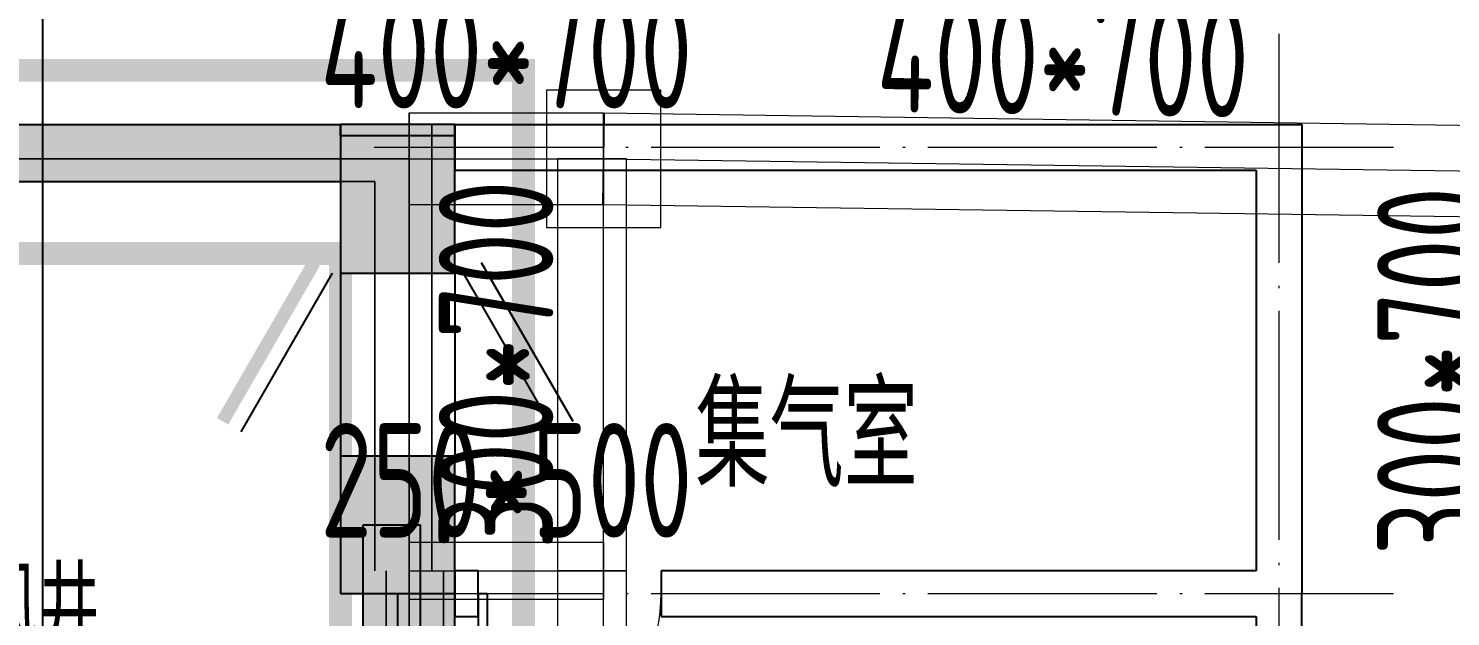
# Model space of a CAD drawing. Extents: x 369444 to 684549, y -549309 to 575337.
# Drawn here: x 498811 to 505025, y 465657 to 468226 of the extents above; entities that cross this region are included whole.
import ezdxf

# ---------------------------------------------------------------- set-up
doc = ezdxf.new("R2010")
doc.units = 0
doc.header["$LTSCALE"] = 1000
doc.header["$MEASUREMENT"] = 0
for name, pattern in [('__DASH', [0.35, 0.25, -0.1]), ('DASH', [0.35, 0.25, -0.1]), ('DOTE', [2.42, 2, -0.2, 0.02, -0.2])]:
    doc.linetypes.add(name, pattern=pattern)
for name, color, linetype, lineweight, true_color in [('-1-0-1', 7, 'Continuous', 0, 0xc0c0c0), ('-1-1-2', 7, 'Continuous', 0, 0xc0c0c0), ('-2-0-1', 1, 'Continuous', 0, 0xff0000), ('-2-1-2', 9, 'Continuous', 0, 0x808080), ('1-6-1', 7, 'Continuous', 0, 0x55ff55), ('1-6-2', 7, 'Continuous', 0, 0x55ff55), ('11-6-1', 2, 'Continuous', 0, 0xffff00), ('11-6-2', 2, 'Continuous', 0, 0xffff00), ('12-6-1', 4, 'Continuous', 0, 0x00ffff), ('12-6-2', 4, 'Continuous', 0, 0x00ffff), ('12-6-5', 4, 'Continuous', 0, 0x00ffff)]:
    doc.layers.add(name, color=color, linetype=linetype, lineweight=lineweight, true_color=true_color)
for name, color, linetype in [('A-WALL-HATCH', 8, 'Continuous'), ('COLUMN', 9, 'Continuous'), ('DOTE', 1, 'Continuous'), ('PUB_HATCH', 8, 'Continuous'), ('WALL', 9, 'Continuous'), ('WINDOW', 4, 'Continuous'), ('填充', 8, 'Continuous'), ('房间名称', 72, 'Continuous'), ('防火分区线', 7, 'Continuous')]:
    doc.layers.add(name, color=color, linetype=linetype)
doc.layers.add('DOTE2', color=122, linetype='DOTE', lineweight=9)
doc.styles.add('_TCH_DIM', font='SIMPLEX', dxfattribs={"bigfont": 'GBCBIG'})
doc.styles.add('HNSJY', font='hnsjy-07.shx', dxfattribs={"width": 0.8, "bigfont": 'hnsjy-hz.shx'})
doc.styles.add('yjkcad', font='yjkeng.shx', dxfattribs={"width": 0.7, "height": 250, "bigfont": 'yjkchn.shx'})

# ---------------------------------------------------------------- blocks, each defined once
blk = doc.blocks.new('$DorLib2D$00000196')
at = {"color": 0}
for p, q in [((-0.5, 0.3571), (0.366, 0.8571)), ((-0.5, -0.3571), (0.366, -0.8571)), ((-0.5571, -0.4561), (0.3089, -0.9561))]:
    blk.add_line(p, q, dxfattribs=at)
at = {"color": 0, "const_width": 0.0714}
blk.add_lwpolyline([(-0.5571, 0.4561), (0.3089, 0.9561)], dxfattribs=at)
blk = doc.blocks.new('$DorLib2D$00000001')
for p, q in [((0.45, 0.975), (0.5, 0.975)), ((0.45, 0), (0.45, 0.975)), ((0.5, 0), (0.5, 0.975)), ((0.5, 0), (0.45, 0))]:
    blk.add_line(p, q)
at = {"lineweight": 13}
blk.add_arc((0.475, 0), 0.975, 91.46928, 180, dxfattribs=at)

msp = doc.modelspace()

# ---------------------------------------------------------------- hatches: boundary and pattern name
at = {"layer": 'A-WALL-HATCH'}
for points in [[(500674.6, 467157), (500674.6, 467807), (500174.6, 467807), (500174.6, 467157)], [(500674.6, 465757), (500674.6, 466357), (500174.6, 466357), (500174.6, 465757)]]:
    msp.add_hatch(color=256, dxfattribs=at).paths.add_polyline_path(points)
at = {"layer": 'PUB_HATCH'}
for points in [[(491724.6, 467807), (491974.6, 467557), (500174.6, 467557), (500274.6, 467677), (500174.6, 467807)], [(500174.6, 467757), (500174.6, 467807), (500274.6, 467677), (500674.6, 467657), (500674.6, 467757)], [(500174.6, 467557), (500174.6, 467157), (500674.6, 467157), (500674.6, 467657), (500274.6, 467677)], [(500674.6, 465757), (500674.6, 466357), (500174.6, 466357), (500174.6, 465757)], [(500524.5, 465157), (500524.5, 466057), (500274.5, 466057), (500274.5, 465157)], [(500424.6, 461157), (500674.6, 460907), (500674.6, 465757), (500424.6, 465757)]]:
    msp.add_hatch(color=256, dxfattribs=at).paths.add_polyline_path(points)
at = {"layer": '填充'}
h = msp.add_hatch(color=8, dxfattribs=at)
h.dxf.hatch_style = 1
h.paths.add_polyline_path([(507274.5, 462457), (507274.5, 462957), (506774.5, 462957), (506774.5, 462457)], flags=17)
h.paths.add_polyline_path([(500674.5, 462457), (500674.5, 462957), (500174.5, 462957), (500174.5, 462457)], flags=17)
h.paths.add_polyline_path([(497874.5, 462457), (497874.5, 462957), (497374.5, 462957), (497374.5, 462457)], flags=17)
h.paths.add_polyline_path([(510074.5, 462457), (510074.5, 462957), (509524.5, 462957), (509524.5, 462457)], flags=17)
h.paths.add_polyline_path([(509524.5, 460757), (509774.5, 460757), (509774.5, 461157), (509374.5, 461157), (509374.5, 460757)], flags=17)
h.paths.add_polyline_path([(497424.5, 460757), (497574.5, 460757), (497574.5, 461157), (497174.5, 461157), (497174.5, 460757)], flags=17)
h.paths.add_polyline_path([(512274.5, 467357), (510074.5, 467357), (510074.5, 465157), (510624.5, 465157), (510624.5, 464957), (509824.5, 464957), (509824.5, 467607), (512474.5, 467607), (512474.5, 464957), (511724.5, 464957), (511724.5, 465157), (512274.5, 465157)])
h.paths.add_polyline_path([(501674.5, 458107), (501124.5, 458107), (501124.5, 458357), (501674.5, 458357), (502074.5, 458357), (502074.5, 458107), (501924.5, 458107), (501924.5, 455207), (500174.5, 455207), (500174.5, 455457), (501674.5, 455457)])
h.paths.add_polyline_path([(514974.5, 467357), (514324.5, 467357), (514324.5, 467607), (515224.5, 467607), (515224.5, 465807), (514974.5, 465807)])
h.paths.add_polyline_path([(492624.5, 467557), (491974.5, 467557), (491974.5, 466007), (491724.5, 466007), (491724.5, 467807), (492624.5, 467807)])
h.paths.add_polyline_path([(507624.5, 450607), (506774.5, 450607), (506074.5, 450607), (506074.5, 450857), (506524.5, 450857), (506524.5, 454057), (506774.5, 454057), (506774.5, 450857), (507624.5, 450857)])
h.paths.add_polyline_path([(500174.5, 450607), (499324.5, 450607), (499324.5, 450857), (500174.5, 450857), (500174.5, 454057), (500424.5, 454057), (500424.5, 450857), (500874.5, 450857), (500874.5, 450607)])
h.paths.add_polyline_path([(505824.5, 458107), (505274.5, 458107), (505274.5, 455457), (506774.5, 455457), (506774.5, 455207), (505024.5, 455207), (505024.5, 458107), (504874.5, 458107), (504874.5, 458357), (505274.5, 458357), (505824.5, 458357)])
h.paths.add_polyline_path([(521349.5, 458907), (520874.5, 458907), (520874.5, 457157), (520624.5, 457157), (520624.5, 458907), (520524.5, 458907), (520524.5, 459157), (520874.5, 459157), (521349.5, 459157)])
h.paths.add_polyline_path([(517574.5, 450607), (517274.5, 450607), (516874.5, 450607), (516874.5, 450857), (517024.5, 450857), (517024.5, 454457), (517274.5, 454457), (517274.5, 450857), (517574.5, 450857)])
h.paths.add_polyline_path([(514174.5, 450607), (513149.5, 450607), (512374.5, 450607), (512374.5, 450857), (513124.5, 450857), (513124.5, 454557), (513424.5, 454557), (513424.5, 450857), (514174.5, 450857)])
h.paths.add_polyline_path([(489924.5, 456557), (489924.5, 455757), (487824.5, 455757), (487824.5, 456007), (489674.5, 456007), (489674.5, 456557)])
h.paths.add_polyline_path([(497624.5, 465157), (496874.5, 465157), (496874.5, 467557), (494674.5, 467557), (494674.5, 465357), (495224.5, 465357), (495224.5, 465157), (494474.5, 465157), (494474.5, 467807), (497124.5, 467807), (497124.5, 465407), (497624.5, 465407)])
h.paths.add_polyline_path([(509524.5, 458107), (509074.5, 458107), (509074.5, 458357), (509774.5, 458357), (509774.5, 455207), (509524.5, 455207)])
h.paths.add_polyline_path([(497874.5, 458107), (497424.5, 458107), (497424.5, 455207), (497174.5, 455207), (497174.5, 458357), (497874.5, 458357)])
h.paths.add_polyline_path([(489674.5, 450607), (489374.5, 450607), (489374.5, 450857), (489674.5, 450857), (489674.5, 454457), (489924.5, 454457), (489924.5, 450857), (490074.5, 450857), (490074.5, 450607)])
h.paths.add_polyline_path([(486074.5, 458907), (485589.5, 458907), (485589.5, 459157), (486074.5, 459157), (486424.5, 459157), (486424.5, 458907), (486324.5, 458907), (486324.5, 457157), (486074.5, 457157)])
h.paths.add_polyline_path([(523874.5, 449607), (523324.5, 449607), (523324.5, 449857), (523574.5, 449857), (523574.5, 454307), (523874.5, 454307)])
h.paths.add_polyline_path([(483624.5, 449607), (483074.5, 449607), (483074.5, 454307), (483374.5, 454307), (483374.5, 449857), (483624.5, 449857)])
h.paths.add_polyline_path([(515374.5, 458907), (514974.5, 458907), (514974.5, 462457), (514574.5, 462457), (514574.5, 462657), (515224.5, 462657), (515224.5, 459157), (515374.5, 459157)])
h.paths.add_polyline_path([(491974.5, 458907), (491574.5, 458907), (491574.5, 459157), (491724.5, 459157), (491724.5, 462657), (492424.5, 462657), (492424.5, 462457), (491974.5, 462457)])
h.paths.add_polyline_path([(520074.5, 450607), (519374.5, 450607), (519374.5, 450857), (520074.5, 450857), (520074.5, 453757), (520324.5, 453757), (520324.5, 450857), (520324.5, 449857), (520924.5, 449857), (520924.5, 449607), (520074.5, 449607)])
h.paths.add_polyline_path([(493824.5, 460257), (493824.5, 456757), (493524.5, 456757), (493524.5, 460257)])
h.paths.add_polyline_path([(487574.5, 450607), (486874.5, 450607), (486874.5, 449607), (486024.5, 449607), (486024.5, 449857), (486624.5, 449857), (486624.5, 450857), (486624.5, 453757), (486874.5, 453757), (486874.5, 450857), (487574.5, 450857)])
h.paths.add_polyline_path([(513424.5, 460257), (513424.5, 456757), (513124.5, 456757), (513124.5, 460257)])
h.paths.add_polyline_path([(509774.5, 450607), (509424.5, 450607), (509424.5, 450857), (509524.5, 450857), (509524.5, 454057), (509774.5, 454057), (509774.5, 450857), (509974.5, 450857), (509974.5, 450607)])
h.paths.add_polyline_path([(497524.5, 450607), (497174.5, 450607), (496974.5, 450607), (496974.5, 450857), (497174.5, 450857), (497174.5, 454057), (497424.5, 454057), (497424.5, 450857), (497524.5, 450857)])
h.paths.add_polyline_path([(523874.5, 455757), (523174.5, 455757), (523174.5, 456007), (523574.5, 456007), (523574.5, 458907), (523199.5, 458907), (523199.5, 459157), (523874.5, 459157)])
h.paths.add_polyline_path([(483774.5, 455757), (483074.5, 455757), (483074.5, 459157), (483759.5, 459157), (483759.5, 458907), (483374.5, 458907), (483374.5, 456007), (483774.5, 456007)])
h.paths.add_polyline_path([(517024.5, 458907), (516974.5, 458907), (516974.5, 459157), (517274.5, 459157), (517674.5, 459157), (517674.5, 458907), (517274.5, 458907), (517274.5, 458057), (517024.5, 458057)])
h.paths.add_polyline_path([(489974.5, 458907), (489924.5, 458907), (489924.5, 458057), (489674.5, 458057), (489674.5, 458907), (489274.5, 458907), (489274.5, 459157), (489674.5, 459157), (489974.5, 459157)])
h.paths.add_polyline_path([(519124.5, 455757), (517024.5, 455757), (517024.5, 456557), (517274.5, 456557), (517274.5, 456007), (519124.5, 456007)])
edge = h.paths.add_edge_path()
edge.add_line((497374.5, 465157), (497374.5, 465057))
edge.add_line((497374.5, 465057), (497624.5, 465057))
edge.add_line((497624.5, 465057), (497624.5, 465157))
edge.add_line((497424.5, 460757), (497424.5, 460007))
edge.add_line((497424.5, 460007), (495374.5, 460007))
edge.add_line((495374.5, 460007), (495374.5, 460257))
edge.add_line((495374.5, 460257), (497174.5, 460257))
edge.add_line((497174.5, 460257), (497174.5, 460757))
edge.add_line((509774.5, 460757), (509774.5, 460257))
edge.add_line((509774.5, 460257), (511574.5, 460257))
edge.add_line((511574.5, 460257), (511574.5, 460007))
edge.add_line((511574.5, 460007), (509524.5, 460007))
edge.add_line((509524.5, 460007), (509524.5, 460757))

# ---------------------------------------------------------------- linework, layer by layer
at = {"layer": '-1-0-1', "color": 0}
for p in [(500474.3, 467656.9, -3600), (501324.3, 467656.9, -3600), (500474.3, 465856.9, -3600), (501324.3, 465856.9, -3600)]:
    msp.add_point(p, dxfattribs=at)
at = {"layer": '-1-1-2', "color": 0}
for p, q in [((500474.3, 467656.9, -3600), (500474.3, 467656.9)), ((501324.3, 467656.9, -3600), (501324.3, 467656.9)), ((500474.3, 465856.9, -3600), (500474.3, 465856.9)), ((501324.3, 465856.9, -3600), (501324.3, 465856.9))]:
    msp.add_line(p, q, dxfattribs=at)
at = {"layer": '-2-0-1', "color": 0}
for p, q in [((496974.3, 467656.9, -3600), (500474.3, 467656.9, -3600)), ((500474.3, 465856.9, -3600), (500474.3, 467656.9, -3600)), ((500474.3, 467656.9, -3600), (501324.3, 467656.9, -3600)), ((501324.3, 467656.9, -3600), (505324.3, 467600, -3600)), ((501324.3, 465856.9, -3600), (501324.3, 467656.9, -3600)), ((500474.3, 465856.9, -3600), (501324.3, 465856.9, -3600)), ((500474.3, 462556.9, -3600), (500474.3, 465856.9, -3600)), ((501324.3, 462556.9, -3600), (501324.3, 465856.9, -3600))]:
    msp.add_line(p, q, dxfattribs=at)
at = {"layer": '-2-1-2', "color": 0}
for p, q in [((496974.3, 467656.9), (500474.3, 467656.9)), ((500474.3, 465856.9), (500474.3, 467656.9)), ((500474.3, 467656.9), (501324.3, 467656.9)), ((501324.3, 467656.9), (505324.3, 467600)), ((501324.3, 465856.9), (501324.3, 467656.9)), ((500474.3, 465856.9), (501324.3, 465856.9)), ((500474.3, 462556.9), (500474.3, 465856.9)), ((501324.3, 462556.9), (501324.3, 465856.9))]:
    msp.add_line(p, q, dxfattribs=at)
at = {"layer": '1-6-1', "color": 0}
for p, q in [((500574.3, 467806.9, -3600), (496974.3, 467806.9, -3600)), ((496974.3, 467806.9), (500574.3, 467806.9)), ((500574.3, 467806.9), (500574.3, 467806.9, -3600)), ((500574.3, 467806.9), (500574.3, 465856.9)), ((500574.3, 467806.9, -3600), (500574.3, 467806.9)), ((500574.3, 465856.9, -3600), (500574.3, 467806.9, -3600)), ((500324.3, 467556.9), (497124.3, 467556.9)), ((497124.3, 467556.9, -3600), (500324.3, 467556.9, -3600)), ((500324.3, 467556.9, -3600), (500324.3, 467556.9)), ((500324.3, 467556.9, -3600), (500324.3, 465856.9, -3600)), ((500324.3, 467556.9), (500324.3, 467556.9, -3600)), ((500324.3, 465856.9), (500324.3, 467556.9)), ((500324.3, 465856.9, -3600), (500324.3, 465856.9)), ((500374.3, 465856.9, -3600), (500374.3, 462556.9, -3600)), ((500374.3, 465856.9), (500374.3, 465856.9, -3600)), ((500374.3, 462556.9), (500374.3, 465856.9)), ((500574.3, 465856.9), (500574.3, 465856.9, -3600)), ((500624.3, 465856.9), (500624.3, 462556.9)), ((500624.3, 465856.9, -3600), (500624.3, 465856.9)), ((500624.3, 462556.9, -3600), (500624.3, 465856.9, -3600))]:
    msp.add_line(p, q, dxfattribs=at)
at = {"layer": '1-6-2', "color": 0}
for p, q in [((500474.3, 467656.9), (496974.3, 467656.9)), ((496974.3, 467656.9, -3600), (500474.3, 467656.9, -3600)), ((500474.3, 467656.9, -3600), (500474.3, 467656.9)), ((500474.3, 467656.9), (500474.3, 465856.9)), ((500474.3, 467656.9, -3600), (500474.3, 467656.9)), ((500474.3, 465856.9, -3600), (500474.3, 467656.9, -3600)), ((500474.3, 465856.9), (500474.3, 465856.9, -3600)), ((500474.3, 465856.9), (500474.3, 462556.9)), ((500474.3, 465856.9, -3600), (500474.3, 465856.9)), ((500474.3, 462556.9, -3600), (500474.3, 465856.9, -3600))]:
    msp.add_line(p, q, dxfattribs=at)
at = {"layer": '11-6-1', "color": 0}
for p, q in [((501074.3, 467956.9), (501074.3, 467356.9)), ((501574.3, 467956.9), (501074.3, 467956.9)), ((501074.3, 467956.9, -3600), (501074.3, 467356.9, -3600)), ((501574.3, 467956.9, -3600), (501074.3, 467956.9, -3600)), ((501074.3, 467956.9, -3600), (501074.3, 467956.9)), ((501574.3, 467356.9), (501574.3, 467956.9)), ((501574.3, 467356.9, -3600), (501574.3, 467956.9, -3600)), ((501574.3, 467956.9, -3600), (501574.3, 467956.9)), ((501074.3, 467356.9), (501574.3, 467356.9)), ((501074.3, 467356.9, -3600), (501574.3, 467356.9, -3600)), ((501074.3, 467356.9, -3600), (501074.3, 467356.9)), ((501574.3, 467356.9, -3600), (501574.3, 467356.9))]:
    msp.add_line(p, q, dxfattribs=at)
at = {"layer": '11-6-2', "color": 0}
msp.add_line((501324.3, 467656.9, -3600), (501324.3, 467656.9), dxfattribs=at)
at = {"layer": '12-6-1', "color": 0}
for p, q in [((500474.3, 467856.9), (500474.3, 467456.9)), ((500474.3, 467856.9, -700), (500474.3, 467856.9)), ((500474.3, 467456.9, -700), (500474.3, 467856.9, -700)), ((500474.3, 467856.9), (501324.3, 467856.9)), ((500474.3, 467856.9, -700), (501324.3, 467856.9, -700)), ((501327.2, 467856.9), (501321.5, 467457)), ((501321.5, 467457, -700), (501327.2, 467856.9, -700)), ((501324.3, 467856.9), (501324.3, 467456.9)), ((501324.3, 467856.9, -700), (501324.3, 467856.9)), ((501324.3, 467456.9, -700), (501324.3, 467856.9, -700)), ((501327.2, 467856.9, -700), (501327.2, 467856.9)), ((501327.2, 467856.9), (505327.2, 467800)), ((501327.2, 467856.9, -700), (505327.2, 467800, -700)), ((501124.3, 467656.9), (501424.3, 467656.9)), ((501124.3, 467656.9, -700), (501124.3, 467656.9)), ((501424.3, 467656.9, -700), (501124.3, 467656.9, -700)), ((501124.3, 465856.9), (501124.3, 467656.9)), ((501124.3, 465856.9, -700), (501124.3, 467656.9, -700)), ((501424.3, 467656.9), (501424.3, 467656.9, -700)), ((501424.3, 465856.9), (501424.3, 467656.9)), ((501424.3, 465856.9, -700), (501424.3, 467656.9, -700)), ((500474.3, 467456.9), (500474.3, 467456.9, -700)), ((500474.3, 467456.9), (501324.3, 467456.9)), ((500474.3, 467456.9, -700), (501324.3, 467456.9, -700)), ((501321.5, 467457), (501321.5, 467457, -700)), ((501321.5, 467457), (505321.5, 467400)), ((501321.5, 467457, -700), (505321.5, 467400, -700)), ((501324.3, 467456.9), (501324.3, 467456.9, -700)), ((500474.3, 465981.9), (500474.3, 465731.9)), ((500474.3, 465981.9, -500), (500474.3, 465981.9)), ((500474.3, 465731.9, -500), (500474.3, 465981.9, -500)), ((500474.3, 465981.9), (501324.3, 465981.9)), ((500474.3, 465981.9, -500), (501324.3, 465981.9, -500)), ((501324.3, 465981.9), (501324.3, 465731.9)), ((501324.3, 465981.9, -500), (501324.3, 465981.9)), ((501324.3, 465731.9, -500), (501324.3, 465981.9, -500)), ((501124.3, 465856.9), (501424.3, 465856.9)), ((501124.3, 465856.9, -700), (501124.3, 465856.9)), ((501424.3, 465856.9, -700), (501124.3, 465856.9, -700)), ((501124.3, 465856.9), (501424.3, 465856.9)), ((501124.3, 465856.9, -700), (501124.3, 465856.9)), ((501424.3, 465856.9, -700), (501124.3, 465856.9, -700)), ((501124.3, 462556.9), (501124.3, 465856.9)), ((501124.3, 462556.9, -700), (501124.3, 465856.9, -700)), ((501424.3, 465856.9), (501424.3, 465856.9, -700)), ((501424.3, 465856.9), (501424.3, 465856.9, -700)), ((501424.3, 462556.9), (501424.3, 465856.9)), ((501424.3, 462556.9, -700), (501424.3, 465856.9, -700)), ((500474.3, 465731.9), (500474.3, 465731.9, -500)), ((500474.3, 465731.9), (501324.3, 465731.9)), ((500474.3, 465731.9, -500), (501324.3, 465731.9, -500)), ((501324.3, 465731.9), (501324.3, 465731.9, -500))]:
    msp.add_line(p, q, dxfattribs=at)
at = {"layer": '12-6-2', "color": 0}
for p, q in [((500474.3, 467656.9), (501324.3, 467656.9)), ((501324.3, 467656.9), (505324.3, 467600)), ((501324.3, 465856.9), (501324.3, 467656.9)), ((500474.3, 465856.9), (501324.3, 465856.9)), ((501324.3, 462556.9), (501324.3, 465856.9))]:
    msp.add_line(p, q, dxfattribs=at)
at = {"layer": 'COLUMN', "color": 8}
for p, q in [((500674.6, 467807), (500174.6, 467807)), ((500174.6, 467807), (500174.6, 467157)), ((500674.6, 467157), (500674.6, 467807)), ((500174.6, 467157), (500674.6, 467157)), ((500674.6, 466357), (500174.6, 466357)), ((500174.6, 466357), (500174.6, 465757)), ((500674.6, 465757), (500674.6, 466357)), ((500174.6, 465757), (500674.6, 465757))]:
    msp.add_line(p, q, dxfattribs=at)
at = {"layer": 'DOTE', "color": 8}
msp.add_line((498874.5, 59364.2), (498874.5, 476704.8), dxfattribs=at)
at = {"layer": 'DOTE2', "linetype": 'DOTE', "ltscale": 0.5, "elevation": 0.1}
for points in [[(504274.6, 468201.8), (504274.6, 461518)], [(500321.4, 467707), (504774.6, 467707)], [(500321.4, 465757), (504774.6, 465757)]]:
    msp.add_lwpolyline(points, dxfattribs=at)
at = {"layer": 'WALL'}
for p, q in [((491724.6, 467807), (500174.6, 467807)), ((500174.6, 467757), (500174.6, 467807)), ((500674.6, 467807), (504374.6, 467807)), ((500674.6, 467807), (500674.6, 467607)), ((504374.6, 467807), (504374.6, 465757)), ((500674.6, 467757), (500174.6, 467757)), ((500674.6, 467757), (500674.6, 467657)), ((500674.6, 467157), (500674.6, 467657)), ((500674.6, 467607), (504174.6, 467607)), ((504174.6, 467607), (504174.6, 465857)), ((491974.6, 467557), (500174.6, 467557)), ((500174.6, 467557), (500174.6, 467157)), ((500174.6, 467157), (500674.6, 467157)), ((500674.6, 466357), (500174.6, 466357)), ((500174.6, 466357), (500174.6, 465757)), ((500674.6, 465757), (500674.6, 466357)), ((500274.5, 465157), (500274.5, 466057)), ((500274.5, 466057), (500524.5, 466057)), ((500524.5, 465157), (500524.5, 466057)), ((500775.6, 465857), (500674.6, 465857)), ((500674.6, 465857), (500674.6, 465657)), ((500775.6, 465657), (500775.6, 465857)), ((504174.6, 465857), (501575.6, 465857)), ((501575.6, 465857), (501575.6, 465657)), ((500174.6, 465757), (500674.6, 465757)), ((500424.6, 461157), (500424.6, 465757)), ((500424.6, 465757), (500674.6, 465757)), ((500674.6, 460907), (500674.6, 465757)), ((504374.6, 465457), (504374.6, 465757)), ((500674.6, 465657), (500775.6, 465657)), ((501575.6, 465657), (504174.6, 465657)), ((504174.6, 465657), (504174.6, 465457))]:
    msp.add_line(p, q, dxfattribs=at)
at = {"layer": 'WINDOW', "color": 0}
for p, q in [((500174.6, 467157), (500174.6, 466357)), ((500674.6, 467157), (500674.6, 466357))]:
    msp.add_line(p, q, dxfattribs=at)
at = {"layer": '防火分区线', "linetype": '__DASH', "lineweight": -2, "ltscale": 8, "const_width": 100}
for points in [[(505574.5, 458656.7), (501424.5, 458656.7), (501424.5, 455806.7), (499874.5, 455806.7), (499874.5, 455742.6), (497724.6, 455742.7), (497724.6, 457842.7), (499674.6, 457842.7), (499674.6, 460642.8), (500974.6, 460642.8), (500974.6, 468042.7), (491474.5, 468042.8), (491474.5, 458792.7), (490174.6, 458792.7), (490174.6, 459442.7), (482824.6, 459442.7), (482824.6, 445207), (479124.6, 445207), (479124.6, 455957), (478974.5, 455957), (478974.5, 470356.9), (537464.5, 470356.9)], [(510124.5, 455006.7), (504774.6, 455006.9), (504774.5, 457856.7), (502224.5, 457856.7), (502224.5, 455006.7), (500674.5, 455006.7), (500674.5, 454942.6), (496924.6, 454942.7), (496924.6, 458642.7), (498874.6, 458642.7), (498874.6, 461442.8), (500174.6, 461442.8), (500174.6, 467242.7), (492274.5, 467242.8), (492274.5, 457992.7), (489374.6, 457992.7), (489374.6, 458642.7), (483624.6, 458642.7), (483624.6, 444407)]]:
    msp.add_lwpolyline(points, dxfattribs=at)
at = {"layer": '防火分区线', "color": 130, "linetype": 'DASH', "ltscale": 8, "const_width": 100}
for points in [[(499074.5, 406256.7), (499074.5, 450307), (500674.5, 450307), (500674.6, 455742.6), (497724.6, 455742.7), (497724.6, 457842.7), (499674.6, 457842.7), (499674.6, 460642.8), (500974.6, 460642.8), (500974.6, 468042.7), (491474.5, 468042.8), (491474.5, 458792.7), (490174.6, 458792.7), (490174.6, 459442.7), (482824.6, 459442.7), (482824.6, 445207), (478324.6, 445207), (478324.5, 434207)], [(498274.5, 407056.8), (498274.5, 451107), (499874.5, 451107), (499874.6, 454942.6), (496924.6, 454942.7), (496924.6, 458642.7), (498874.6, 458642.7), (498874.6, 461442.8), (500174.6, 461442.8), (500174.6, 467242.7), (492274.5, 467242.8), (492274.5, 457992.7), (489374.6, 457992.7), (489374.6, 458642.7), (483624.6, 458642.7), (483624.6, 444407)]]:
    msp.add_lwpolyline(points, dxfattribs=at)

# ---------------------------------------------------------------- block references
at = {"layer": 'WINDOW', "color": 0, "xscale": -799.9999999999997, "yscale": 799.9999999999999, "zscale": 799.9999999999999, "rotation": 90.00000092027808}
msp.add_blockref('$DorLib2D$00000196', (500424.6, 466757), dxfattribs=at)
at = {"layer": 'WINDOW', "xscale": 800, "yscale": 800, "zscale": -800, "rotation": 180.0000000075891}
msp.add_blockref('$DorLib2D$00000001', (501175.6, 465757), dxfattribs=at)

# ---------------------------------------------------------------- texts
at = {"color": 2, "style": '_TCH_DIM'}
msp.add_text('集气室', height=450, rotation=0, dxfattribs=at).set_placement((501725.3, 466223.4, 0.1))
at = {"layer": '12-6-5', "color": 0, "char_height": 500, "attachment_point": 8, "style": 'yjkcad'}
for s, insert in [('400*700', (500899.3, 467876.9)), ('250*500', (500899.3, 466001.9))]:
    msp.add_mtext(s, dxfattribs=dict(at, insert=insert))
for s, insert, rotation in [('400*700', (503327.5, 467848.5), 359.18468), ('300*700', (501104.3, 466756.9), 90), ('300*700', (505204.3, 466728.5), 90)]:
    msp.add_mtext(s, dxfattribs=dict(at, insert=insert, rotation=rotation))
at = {"layer": '房间名称', "style": 'HNSJY', "width": 0.8}
msp.add_text('风井', height=350, rotation=360, dxfattribs=at).set_placement((498590.7, 465521))

doc.saveas('drawing.dxf')
